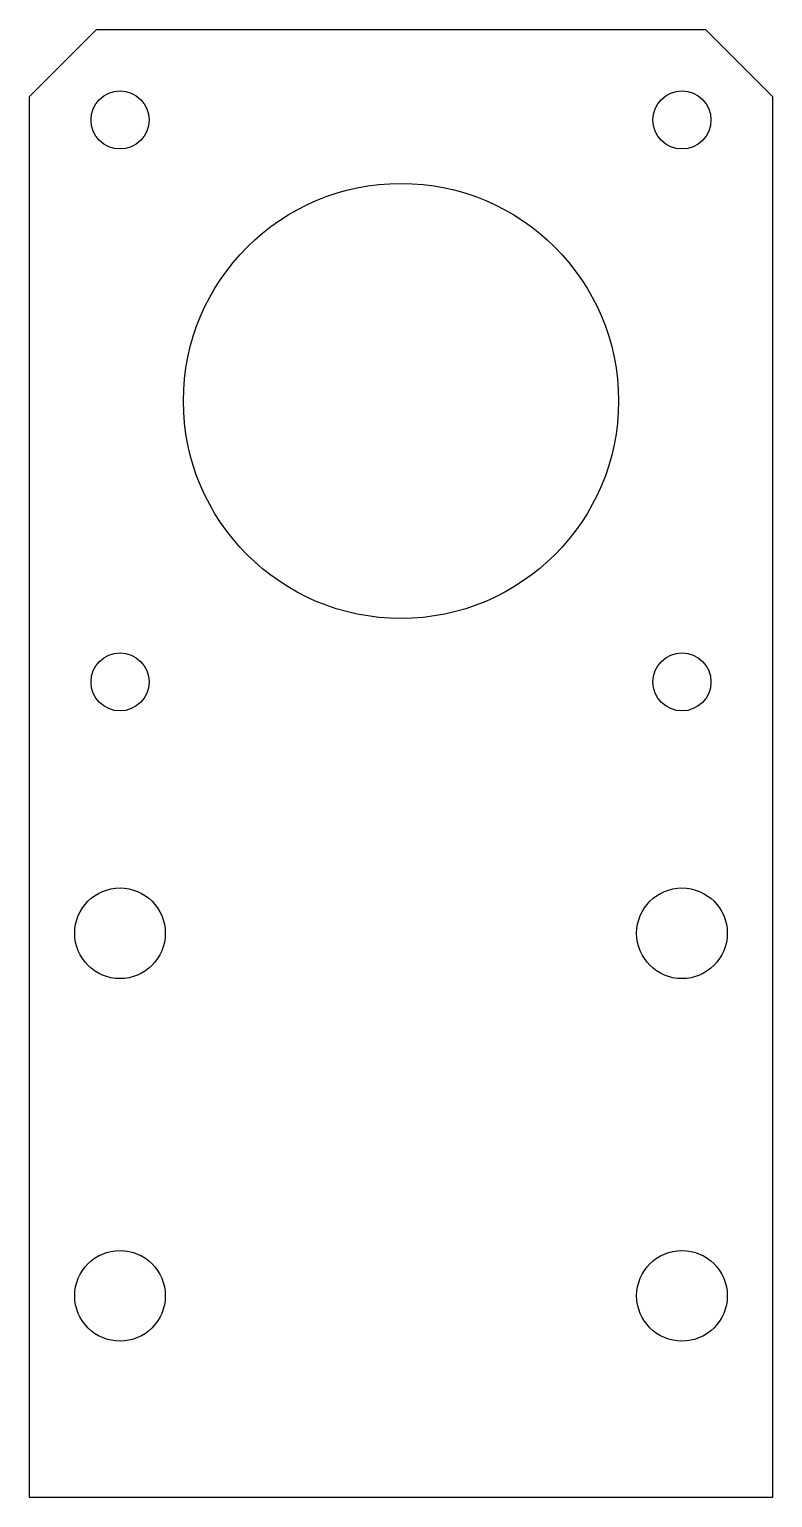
# Model space of a CAD drawing. Header units: millimetres. Extents: x -501.1 to -460.1, y 21.8 to 102.8.
import ezdxf

# ---------------------------------------------------------------- set-up
doc = ezdxf.new("R2010")
doc.units = ezdxf.units.MM
doc.layers.get('0').update_dxf_attribs({"linetype": 'CONTINUOUS'})

msp = doc.modelspace()

# ---------------------------------------------------------------- linework, layer by layer
msp.add_lwpolyline([(-460.144, 21.843), (-501.144, 21.843), (-501.144, 99.136), (-497.437, 102.843), (-463.851, 102.843), (-460.144, 99.136)], close=True)
for centre, radius in [((-496.144, 97.843), 1.6), ((-465.144, 97.843), 1.6), ((-480.644, 82.343), 12), ((-496.144, 66.843), 1.6), ((-465.144, 66.843), 1.6), ((-496.144, 52.976), 2.5), ((-465.144, 52.976), 2.5), ((-496.144, 32.976), 2.5), ((-465.144, 32.976), 2.5)]:
    msp.add_circle(centre, radius)

doc.saveas('drawing.dxf')
